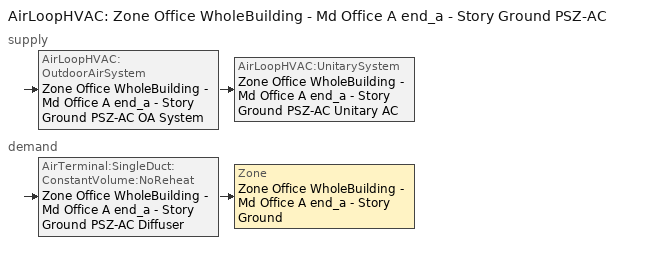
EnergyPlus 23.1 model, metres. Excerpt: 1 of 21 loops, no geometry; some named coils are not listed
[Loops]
AirLoopHVAC 'Zone Office WholeBuilding - Md Office A end_a - Story Ground PSZ-AC'
 supply: AirLoopHVAC:OutdoorAirSystem 'Zone Office WholeBuilding - Md Office A end_a - Story Ground PSZ-AC OA System' > AirLoopHVAC:UnitarySystem 'Zone Office WholeBuilding - Md Office A end_a - Story Ground PSZ-AC Unitary AC'
 demand: AirTerminal:SingleDuct:ConstantVolume:NoReheat 'Zone Office WholeBuilding - Md Office A end_a - Story Ground PSZ-AC Diffuser' > Zone 'Zone Office WholeBuilding - Md Office A end_a - Story Ground'
[ZoneControl:Thermostat]
Zone Office WholeBuilding - Md Office A end_a - Story Ground Thermostat: Zone or ZoneList=Zone Office WholeBuilding - Md Office A end_a - Story Ground; Control Type Schedule=Zone Office WholeBuilding - Md Office A end_a - Story Ground Thermostat Schedule; Control 1=Office WholeBuilding - Md Office - 90.1-2016 Thermostat 2; Temperature Difference Between Cutout And Setpoint {deltaC}=0
[ThermostatSetpoint:DualSetpoint]
Office WholeBuilding - Md Office - 90.1-2016 Thermostat 2: Heating Setpoint Temperature Schedule=OfficeMedium HTGSETP_SCH_YES_OPTIMUM; Cooling Setpoint Temperature Schedule=OfficeMedium CLGSETP_SCH_YES_OPTIMUM
[AirTerminal:SingleDuct:ConstantVolume:NoReheat]
Zone Office WholeBuilding - Md Office A end_a - Story Ground PSZ-AC Diffuser: Availability Schedule=Always On Discrete; Maximum Air Flow Rate {m3/s}=AutoSize
[Zone equipment]
Zone Office WholeBuilding - Md Office A end_a - Story Ground: Zone Office WholeBuilding - Md Office A end_a - Story Ground PSZ-AC Diffuser
[Sizing:Zone]
Zone Office WholeBuilding - Md Office A end_a - Story Ground: Zone Cooling Design Supply Air Temperature Input Method=SupplyAirTemperature; Zone Cooling Design Supply Air Temperature {C}=12.7778; Zone Cooling Design Supply Air Temperature Difference {deltaC}=11.11; Zone Heating Design Supply Air Temperature Input Method=SupplyAirTemperature; Zone Heating Design Supply Air Temperature {C}=50; Zone Heating Design Supply Air Temperature Difference {deltaC}=11.11; Zone Cooling Design Supply Air Humidity Ratio {kgWater/kgDryAir}=0.0085; Zone Heating Design Supply Air Humidity Ratio {kgWater/kgDryAir}=0.008; Design Specification Outdoor Air Object=Zone Office WholeBuilding - Md Office A end_a - Story Ground DSOA Space List; Cooling Design Air Flow Method=DesignDay; Cooling Design Air Flow Rate {m3/s}=0; Cooling Minimum Air Flow per Zone Floor Area {m3/s-m2}=0.000762; Cooling Minimum Air Flow {m3/s}=0; Cooling Minimum Air Flow Fraction=0; Heating Design Air Flow Method=DesignDay; Heating Design Air Flow Rate {m3/s}=0; Heating Maximum Air Flow per Zone Floor Area {m3/s-m2}=0.002032; Heating Maximum Air Flow {m3/s}=0.141576; Heating Maximum Air Flow Fraction=0.3; Account for Dedicated Outdoor Air System=No; Zone Load Sizing Method=Sensible Load Only No Latent Load; Zone Latent Cooling Design Supply Air Humidity Ratio Input Method=HumidityRatioDifference; Zone Cooling Design Supply Air Humidity Ratio Difference {kgWater/kgDryAir}=0.005; Zone Latent Heating Design Supply Air Humidity Ratio Input Method=HumidityRatioDifference; Zone Humidification Design Supply Air Humidity Ratio Difference {kgWater/kgDryAir}=0.005
[Controller:MechanicalVentilation]
Controller Mechanical Ventilation 2: Availability Schedule=Zone Office WholeBuilding - Md Office A end_a - Story Ground PSZ-AC Occ Sch; Demand Controlled Ventilation=No; System Outdoor Air Method=ZoneSum; Zone or ZoneList Name 1=Zone Office WholeBuilding - Md Office A end_a - Story Ground; Design Specification Outdoor Air Object Name 1=Office WholeBuilding - Md Office Ventilation
[DesignSpecification:OutdoorAir]
Office WholeBuilding - Md Office Ventilation: Outdoor Air Method=Sum; Outdoor Air Flow per Person {m3/s-person}=0; Outdoor Air Flow per Zone Floor Area {m3/s-m2}=0.0004318; Outdoor Air Flow per Zone {m3/s}=0; Outdoor Air Flow Air Changes per Hour {1/hr}=0
[DesignSpecification:OutdoorAir:SpaceList]
Zone Office WholeBuilding - Md Office A end_a - Story Ground DSOA Space List: Space Name 1=Office WholeBuilding - Md Office A end_a - Story Ground; Space Design Specification Outdoor Air Object Name 1=Office WholeBuilding - Md Office Ventilation
[AirLoopHVAC]
Zone Office WholeBuilding - Md Office A end_a - Story Ground PSZ-AC: Design Supply Air Flow Rate {m3/s}=AutoSize; Design Return Air Flow Fraction of Supply Air Flow=1
[Sizing:System]
Zone Office WholeBuilding - Md Office A end_a - Story Ground PSZ-AC: Type of Load to Size On=Sensible; Design Outdoor Air Flow Rate {m3/s}=Autosize; Central Heating Maximum System Air Flow Ratio=1; Preheat Design Temperature {C}=7.22222; Preheat Design Humidity Ratio {kgWater/kgDryAir}=0.008; Precool Design Temperature {C}=12.7778; Precool Design Humidity Ratio {kgWater/kgDryAir}=0.008; Central Cooling Design Supply Air Temperature {C}=12.7778; Central Heating Design Supply Air Temperature {C}=50; Type of Zone Sum to Use=Coincident; 100% Outdoor Air in Cooling=No; 100% Outdoor Air in Heating=No; Central Cooling Design Supply Air Humidity Ratio {kgWater/kgDryAir}=0.0085; Central Heating Design Supply Air Humidity Ratio {kgWater/kgDryAir}=0.008; Cooling Supply Air Flow Rate Method=DesignDay; Cooling Supply Air Flow Rate {m3/s}=0; Cooling Supply Air Flow Rate Per Floor Area {m3/s-m2}=0.00996765; Cooling Fraction of Autosized Cooling Supply Air Flow Rate=1; Cooling Supply Air Flow Rate Per Unit Cooling Capacity {m3/s-W}=3.94755e-05; Heating Supply Air Flow Rate Method=DesignDay; Heating Supply Air Flow Rate {m3/s}=0; Heating Supply Air Flow Rate Per Floor Area {m3/s-m2}=0.00996765; Heating Fraction of Autosized Heating Supply Air Flow Rate=1; Heating Fraction of Autosized Cooling Supply Air Flow Rate=1; Heating Supply Air Flow Rate Per Unit Heating Capacity {m3/s-W}=3.15882e-05; System Outdoor Air Method=ZoneSum; Zone Maximum Outdoor Air Fraction=1; Cooling Design Capacity Method=CoolingDesignCapacity; Cooling Design Capacity {W}=Autosize; Cooling Design Capacity Per Floor Area {W/m2}=234.7; Fraction of Autosized Cooling Design Capacity=1; Heating Design Capacity Method=HeatingDesignCapacity; Heating Design Capacity {W}=Autosize; Heating Design Capacity Per Floor Area {W/m2}=157; Fraction of Autosized Heating Design Capacity=1; Central Cooling Capacity Control Method=OnOff; Occupant Diversity=Autosize
[Controller:OutdoorAir]
Zone Office WholeBuilding - Md Office A end_a - Story Ground PSZ-AC OA System Controller: Minimum Outdoor Air Flow Rate {m3/s}=Autosize; Maximum Outdoor Air Flow Rate {m3/s}=Autosize; Economizer Control Type=NoEconomizer; Economizer Control Action Type=ModulateFlow; Economizer Maximum Limit Dry-Bulb Temperature {C}=28; Economizer Maximum Limit Enthalpy {J/kg}=64000; Lockout Type=LockoutWithHeating; Minimum Limit Type=FixedMinimum; Minimum Outdoor Air Schedule=Zone Office WholeBuilding - Md Office A end_a - Story Ground PSZ-AC Occ Sch; Maximum Fraction of Outdoor Air Schedule=ZoneOfficeWholeBuildingMdOfficeAendaStoryGroundPSZACmaxOASch; Mechanical Ventilation Controller=Controller Mechanical Ventilation 2; High Humidity Control=No; Control High Indoor Humidity Based on Outdoor Humidity Ratio=Yes; Heat Recovery Bypass Control Type=BypassWhenWithinEconomizerLimits
[SetpointManager:MixedAir]
Zone Office WholeBuilding - Md Office A end_a - Story Ground PSZ-AC Mixed Air Node OS Default SPM: Control Variable=Temperature; Setpoint Node or NodeList=Zone Office WholeBuilding - Md Office A end_a - Story Ground PSZ-AC Mixed Air Node
[AirLoopHVAC:UnitarySystem]
Zone Office WholeBuilding - Md Office A end_a - Story Ground PSZ-AC Unitary AC: Control Type=Load; Controlling Zone or Thermostat Location=Zone Office WholeBuilding - Md Office A end_a - Story Ground; Dehumidification Control Type=None; Availability Schedule=Outage Availability Schedule; Supply Fan=Zone Office WholeBuilding - Md Office A end_a - Story Ground PSZ-AC Fan; Fan Placement=DrawThrough; Supply Air Fan Operating Mode Schedule=Zone Office WholeBuilding - Md Office A end_a - Story Ground PSZ-AC Occ Sch; Heating Coil=Zone Office WholeBuilding - Md Office A end_a - Story Ground PSZ-AC Water Htg Coil; DX Heating Coil Sizing Ratio=1; Cooling Coil=Zone Office WholeBuilding - Md Office A end_a - Story Ground PSZ-AC 1spd DX AC Clg Coil 10kBtu/hr 14.0SEER; Use DOAS DX Cooling Coil=No; Minimum Supply Air Temperature {C}=2; Latent Load Control=SensibleOnlyLoadControl; Supplemental Heating Coil=Zone Office WholeBuilding - Md Office A end_a - Story Ground PSZ-AC Electric Backup Htg Coil; Cooling Supply Air Flow Rate {m3/s}=Autosize; Heating Supply Air Flow Rate {m3/s}=Autosize; No Load Supply Air Flow Rate {m3/s}=Autosize; Maximum Supply Air Temperature {C}=80; Maximum Outdoor Dry-Bulb Temperature for Supplemental Heater Operation {C}=21; Maximum Cycling Rate {cycles/hr}=2.5; Heat Pump Time Constant {s}=60; Fraction of On-Cycle Power Use=0.01; Heat Pump Fan Delay Time {s}=60; Ancillary On-Cycle Electric Power {W}=0; Ancillary Off-Cycle Electric Power {W}=0
[Fan:OnOff]
Zone Office WholeBuilding - Md Office A end_a - Story Ground PSZ-AC Fan: Availability Schedule=Always On Discrete; Fan Total Efficiency=0.55575; Pressure Rise {Pa}=622.722; Maximum Flow Rate {m3/s}=Autosize; Motor Efficiency=0.855; Motor In Airstream Fraction=1; Fan Power Ratio Function of Speed Ratio Curve=Fan On Off Power Curve 1; Fan Efficiency Ratio Function of Speed Ratio Curve=Fan On Off Efficiency Curve 1
[Coil:Cooling:DX:SingleSpeed]
Zone Office WholeBuilding - Md Office A end_a - Story Ground PSZ-AC 1spd DX AC Clg Coil 10kBtu/hr 14.0SEER: Availability Schedule=Always On Discrete; Gross Rated Total Cooling Capacity {W}=Autosize; Gross Rated Sensible Heat Ratio=Autosize; Gross Rated Cooling COP {W/W}=4.11713; Rated Air Flow Rate {m3/s}=Autosize; Rated Evaporator Fan Power Per Volume Flow Rate 2017 {W/(m3/s)}=773.3; Rated Evaporator Fan Power Per Volume Flow Rate 2023 {W/(m3/s)}=934.4; Total Cooling Capacity Function of Temperature Curve=PSZ-AC_Unitary_PackagecoolCapFT; Total Cooling Capacity Function of Flow Fraction Curve=PSZ-AC_Unitary_PackagecoolFFF; Energy Input Ratio Function of Temperature Curve=PSZ-AC DX Unitary Package EIRFT; Energy Input Ratio Function of Flow Fraction Curve=PSZ-AC_Unitary_PackagecoolEIRFFF; Part Load Fraction Correlation Curve=PSZ-AC_Unitary_PackagecoolPLR; Minimum Outdoor Dry-Bulb Temperature for Compressor Operation {C}=-25; Nominal Time for Condensate Removal to Begin {s}=0; Ratio of Initial Moisture Evaporation Rate and Steady State Latent Capacity=0; Maximum Cycling Rate {cycles/hr}=0; Latent Capacity Time Constant {s}=0; Condenser Type=AirCooled; Evaporative Condenser Effectiveness=0.9; Evaporative Condenser Air Flow Rate {m3/s}=Autosize; Evaporative Condenser Pump Rated Power Consumption {W}=Autosize; Crankcase Heater Capacity {W}=0; Maximum Outdoor Dry-Bulb Temperature for Crankcase Heater Operation {C}=10; Basin Heater Capacity {W/K}=0; Basin Heater Setpoint Temperature {C}=2
[Coil:Heating:Electric]
Zone Office WholeBuilding - Md Office A end_a - Story Ground PSZ-AC Electric Backup Htg Coil: Availability Schedule=Always On Discrete; Efficiency=1; Nominal Capacity {W}=Autosize
[SetpointManager:SingleZone:Reheat]
Zone Office WholeBuilding - Md Office A end_a - Story Ground Setpoint Manager SZ Reheat: Control Variable=Temperature; Minimum Supply Air Temperature {C}=12.7778; Maximum Supply Air Temperature {C}=50; Control Zone=Zone Office WholeBuilding - Md Office A end_a - Story Ground; Setpoint Node or NodeList=Zone Office WholeBuilding - Md Office A end_a - Story Ground PSZ-AC Supply Outlet Node
[Schedule:Day:Interval]
OfficeMedium HTGSETP_SCH_YES_OPTIMUM Default: Average, 24:00, 18.7783
Schedule Day 44: No, 01:00, 0.782448, 02:00, 1.56488, 03:00, 0, 04:00, 0, 05:00, 0, 06:00, 0, 07:00, 0, 08:00, 0, 09:00, 0, 10:00, 0, 11:00, 0, 12:00, 0, 13:00, 0, 14:00, 0, 15:00, 0, 16:00, 0, 17:00, 0, 18:00, 0, 19:00, 0, 20:00, 0, 21:00, 0, 22:00, 0, 23:00, 0, 24:00, 0
Schedule Day 45: No, 01:00, 0, 02:00, 0, 03:00, 2.34731, 04:00, 3.12973, 05:00, 3.91216, 06:00, 4.69459, 07:00, 5.47702, 08:00, 6.25945, 09:00, 7.04188, 10:00, 7.82431, 11:00, 8.60674, 12:00, 9.38916, 13:00, 10.1716, 14:00, 10.954, 15:00, 11.7365, 16:00, 12.5189, 17:00, 13.3013, 18:00, 14.0837, 19:00, 14.8662, 20:00, 15.6486, 21:00, 16.431, 22:00, 17.2135, 23:00, 17.9959, 24:00, 18.7783
OfficeMedium HTGSETP_SCH_YES_OPTIMUM Summer Design Day: No, 24:00, 15.6
OfficeMedium HTGSETP_SCH_YES_OPTIMUM Winter Design Day: No, 05:00, 15.6, 06:00, 17.6, 07:00, 19.6, 22:00, 21, 24:00, 15.6
OfficeMedium CLGSETP_SCH_YES_OPTIMUM Default: Average, 24:00, 88.9143
Schedule Day 30: No, 01:00, 3.70485, 02:00, 7.40961, 03:00, 0, 04:00, 0, 05:00, 0, 06:00, 0, 07:00, 0, 08:00, 0, 09:00, 0, 10:00, 0, 11:00, 0, 12:00, 0, 13:00, 0, 14:00, 0, 15:00, 0, 16:00, 0, 17:00, 0, 18:00, 0, 19:00, 0, 20:00, 0, 21:00, 0, 22:00, 0, 23:00, 0, 24:00, 0
Schedule Day 31: No, 01:00, 0, 02:00, 0, 03:00, 11.1144, 04:00, 14.8191, 05:00, 18.5239, 06:00, 22.2286, 07:00, 25.9334, 08:00, 29.6382, 09:00, 33.3429, 10:00, 37.0477, 11:00, 40.7524, 12:00, 44.4572, 13:00, 48.1619, 14:00, 51.8667, 15:00, 55.5715, 16:00, 59.2762, 17:00, 62.981, 18:00, 66.6857, 19:00, 70.3905, 20:00, 74.0953, 21:00, 77.8, 22:00, 81.5048, 23:00, 85.2095, 24:00, 88.9143
OfficeMedium CLGSETP_SCH_YES_OPTIMUM Summer Design Day: No, 05:00, 26.7, 06:00, 25.7, 07:00, 25, 22:00, 24, 24:00, 26.7
OfficeMedium CLGSETP_SCH_YES_OPTIMUM Winter Design Day: No, 24:00, 26.7
Zone Office WholeBuilding - Md Office A end_a - Story Ground PSZ-AC Occ Sch Sunday: No, 24:00, 0
Zone Office WholeBuilding - Md Office A end_a - Story Ground PSZ-AC Occ Sch Default: No, 00:10, 1, 21:30, 0, 24:00, 1
Zone Office WholeBuilding - Md Office A end_a - Story Ground PSZ-AC Occ Sch Saturday: No, 07:20, 0, 12:59, 1, 24:00, 0
Schedule Day 102: No, 01:00, 0, 02:00, 0, 03:00, 0, 04:00, 0, 05:00, 0, 06:00, 0, 07:00, 0, 08:00, 0, 09:00, 0, 10:00, 0, 11:00, 0, 12:00, 0, 13:00, 0, 14:00, 0, 15:00, 0, 16:00, 0, 17:00, 0, 18:00, 0, 19:00, 0, 20:00, 0, 21:00, 0, 22:00, 0, 23:00, 0, 24:00, 0
Schedule Day 103: No, 01:00, 0, 02:00, 0, 03:00, 0, 04:00, 0, 05:00, 0, 06:00, 0, 07:00, 0, 08:00, 0, 09:00, 0, 10:00, 0, 11:00, 0, 12:00, 0, 13:00, 0, 14:00, 0, 15:00, 0, 16:00, 0, 17:00, 0, 18:00, 0, 19:00, 0, 20:00, 0, 21:00, 0, 22:00, 1, 23:00, 1, 24:00, 1
Zone Office WholeBuilding - Md Office A end_a - Story Ground PSZ-AC Occ Sch Summer Design Day; Zone Office WholeBuilding - Md Office A end_a - Story Ground PSZ-AC Occ Sch Winter Design Day: No, 24:00, 1
Schedule Day 60: No, 01:00, 0.7, 02:00, 0.7, 03:00, 0, 04:00, 0, 05:00, 0, 06:00, 0, 07:00, 0, 08:00, 0, 09:00, 0, 10:00, 0, 11:00, 0, 12:00, 0, 13:00, 0, 14:00, 0, 15:00, 0, 16:00, 0, 17:00, 0, 18:00, 0, 19:00, 0, 20:00, 0, 21:00, 0, 22:00, 0, 23:00, 0, 24:00, 0
Schedule Day 61: No, 01:00, 0, 02:00, 0, 03:00, 0.7, 04:00, 0.7, 05:00, 0.7, 06:00, 0.7, 07:00, 0.7, 08:00, 0.7, 09:00, 0.7, 10:00, 0.7, 11:00, 0.7, 12:00, 0.7, 13:00, 0.7, 14:00, 0.7, 15:00, 0.7, 16:00, 0.7, 17:00, 0.7, 18:00, 0.7, 19:00, 0.7, 20:00, 0.7, 21:00, 0.7, 22:00, 0.7, 23:00, 0.7, 24:00, 0.7
ZoneOfficeWholeBuildingMdOfficeAendaStoryGroundPSZACmaxOASchDefault: No, 24:00, 0.7
[Schedule:Week:Daily]
OfficeMedium HTGSETP_SCH_YES_OPTIMUM Week Rule - Jan1-May27; OfficeMedium HTGSETP_SCH_YES_OPTIMUM Week Rule - Jun4-Dec31: OfficeMedium HTGSETP_SCH_YES_OPTIMUM Default, OfficeMedium HTGSETP_SCH_YES_OPTIMUM Default, OfficeMedium HTGSETP_SCH_YES_OPTIMUM Default, OfficeMedium HTGSETP_SCH_YES_OPTIMUM Default, OfficeMedium HTGSETP_SCH_YES_OPTIMUM Default, OfficeMedium HTGSETP_SCH_YES_OPTIMUM Default, OfficeMedium HTGSETP_SCH_YES_OPTIMUM Default, OfficeMedium HTGSETP_SCH_YES_OPTIMUM Default, OfficeMedium HTGSETP_SCH_YES_OPTIMUM Summer Design Day, OfficeMedium HTGSETP_SCH_YES_OPTIMUM Winter Design Day, OfficeMedium HTGSETP_SCH_YES_OPTIMUM Default, OfficeMedium HTGSETP_SCH_YES_OPTIMUM Default
OfficeMedium HTGSETP_SCH_YES_OPTIMUM Week Rule - May28-Jun3: OfficeMedium HTGSETP_SCH_YES_OPTIMUM Default, OfficeMedium HTGSETP_SCH_YES_OPTIMUM Default, OfficeMedium HTGSETP_SCH_YES_OPTIMUM Default, OfficeMedium HTGSETP_SCH_YES_OPTIMUM Default, Schedule Day 44, Schedule Day 45, OfficeMedium HTGSETP_SCH_YES_OPTIMUM Default, OfficeMedium HTGSETP_SCH_YES_OPTIMUM Default, OfficeMedium HTGSETP_SCH_YES_OPTIMUM Summer Design Day, OfficeMedium HTGSETP_SCH_YES_OPTIMUM Winter Design Day, OfficeMedium HTGSETP_SCH_YES_OPTIMUM Default, OfficeMedium HTGSETP_SCH_YES_OPTIMUM Default
OfficeMedium CLGSETP_SCH_YES_OPTIMUM Week Rule - Jan1-May27; OfficeMedium CLGSETP_SCH_YES_OPTIMUM Week Rule - Jun4-Dec31: OfficeMedium CLGSETP_SCH_YES_OPTIMUM Default, OfficeMedium CLGSETP_SCH_YES_OPTIMUM Default, OfficeMedium CLGSETP_SCH_YES_OPTIMUM Default, OfficeMedium CLGSETP_SCH_YES_OPTIMUM Default, OfficeMedium CLGSETP_SCH_YES_OPTIMUM Default, OfficeMedium CLGSETP_SCH_YES_OPTIMUM Default, OfficeMedium CLGSETP_SCH_YES_OPTIMUM Default, OfficeMedium CLGSETP_SCH_YES_OPTIMUM Default, OfficeMedium CLGSETP_SCH_YES_OPTIMUM Summer Design Day, OfficeMedium CLGSETP_SCH_YES_OPTIMUM Winter Design Day, OfficeMedium CLGSETP_SCH_YES_OPTIMUM Default, OfficeMedium CLGSETP_SCH_YES_OPTIMUM Default
OfficeMedium CLGSETP_SCH_YES_OPTIMUM Week Rule - May28-Jun3: OfficeMedium CLGSETP_SCH_YES_OPTIMUM Default, OfficeMedium CLGSETP_SCH_YES_OPTIMUM Default, OfficeMedium CLGSETP_SCH_YES_OPTIMUM Default, OfficeMedium CLGSETP_SCH_YES_OPTIMUM Default, Schedule Day 30, Schedule Day 31, OfficeMedium CLGSETP_SCH_YES_OPTIMUM Default, OfficeMedium CLGSETP_SCH_YES_OPTIMUM Default, OfficeMedium CLGSETP_SCH_YES_OPTIMUM Summer Design Day, OfficeMedium CLGSETP_SCH_YES_OPTIMUM Winter Design Day, OfficeMedium CLGSETP_SCH_YES_OPTIMUM Default, OfficeMedium CLGSETP_SCH_YES_OPTIMUM Default
Zone Office WholeBuilding - Md Office A end_a - Story Ground PSZ-AC Occ Sch Week Rule - Jan1-May27; Zone Office WholeBuilding - Md Office A end_a - Story Ground PSZ-AC Occ Sch Week Rule - Jun4-Dec31: Zone Office WholeBuilding - Md Office A end_a - Story Ground PSZ-AC Occ Sch Sunday, Zone Office WholeBuilding - Md Office A end_a - Story Ground PSZ-AC Occ Sch Default, Zone Office WholeBuilding - Md Office A end_a - Story Ground PSZ-AC Occ Sch Default, Zone Office WholeBuilding - Md Office A end_a - Story Ground PSZ-AC Occ Sch Default, Zone Office WholeBuilding - Md Office A end_a - Story Ground PSZ-AC Occ Sch Default, Zone Office WholeBuilding - Md Office A end_a - Story Ground PSZ-AC Occ Sch Default, Zone Office WholeBuilding - Md Office A end_a - Story Ground PSZ-AC Occ Sch Saturday, Zone Office WholeBuilding - Md Office A end_a - Story Ground PSZ-AC Occ Sch Default, Zone Office WholeBuilding - Md Office A end_a - Story Ground PSZ-AC Occ Sch Summer Design Day, Zone Office WholeBuilding - Md Office A end_a - Story Ground PSZ-AC Occ Sch Winter Design Day, Zone Office WholeBuilding - Md Office A end_a - Story Ground PSZ-AC Occ Sch Default, Zone Office WholeBuilding - Md Office A end_a - Story Ground PSZ-AC Occ Sch Default
Zone Office WholeBuilding - Md Office A end_a - Story Ground PSZ-AC Occ Sch Week Rule - May28-Jun3: Zone Office WholeBuilding - Md Office A end_a - Story Ground PSZ-AC Occ Sch Sunday, Zone Office WholeBuilding - Md Office A end_a - Story Ground PSZ-AC Occ Sch Default, Zone Office WholeBuilding - Md Office A end_a - Story Ground PSZ-AC Occ Sch Default, Zone Office WholeBuilding - Md Office A end_a - Story Ground PSZ-AC Occ Sch Default, Schedule Day 102, Schedule Day 103, Zone Office WholeBuilding - Md Office A end_a - Story Ground PSZ-AC Occ Sch Saturday, Zone Office WholeBuilding - Md Office A end_a - Story Ground PSZ-AC Occ Sch Default, Zone Office WholeBuilding - Md Office A end_a - Story Ground PSZ-AC Occ Sch Summer Design Day, Zone Office WholeBuilding - Md Office A end_a - Story Ground PSZ-AC Occ Sch Winter Design Day, Zone Office WholeBuilding - Md Office A end_a - Story Ground PSZ-AC Occ Sch Default, Zone Office WholeBuilding - Md Office A end_a - Story Ground PSZ-AC Occ Sch Default
ZoneOfficeWholeBuildingMdOfficeAendaStoryGroundPSZACmaxOASch Week Rule - Jan1-May27; ZoneOfficeWholeBuildingMdOfficeAendaStoryGroundPSZACmaxOASch Week Rule - Jun4-Dec31: ZoneOfficeWholeBuildingMdOfficeAendaStoryGroundPSZACmaxOASchDefault, ZoneOfficeWholeBuildingMdOfficeAendaStoryGroundPSZACmaxOASchDefault, ZoneOfficeWholeBuildingMdOfficeAendaStoryGroundPSZACmaxOASchDefault, ZoneOfficeWholeBuildingMdOfficeAendaStoryGroundPSZACmaxOASchDefault, ZoneOfficeWholeBuildingMdOfficeAendaStoryGroundPSZACmaxOASchDefault, ZoneOfficeWholeBuildingMdOfficeAendaStoryGroundPSZACmaxOASchDefault, ZoneOfficeWholeBuildingMdOfficeAendaStoryGroundPSZACmaxOASchDefault, ZoneOfficeWholeBuildingMdOfficeAendaStoryGroundPSZACmaxOASchDefault, ZoneOfficeWholeBuildingMdOfficeAendaStoryGroundPSZACmaxOASchDefault, ZoneOfficeWholeBuildingMdOfficeAendaStoryGroundPSZACmaxOASchDefault, ZoneOfficeWholeBuildingMdOfficeAendaStoryGroundPSZACmaxOASchDefault, ZoneOfficeWholeBuildingMdOfficeAendaStoryGroundPSZACmaxOASchDefault
ZoneOfficeWholeBuildingMdOfficeAendaStoryGroundPSZACmaxOASch Week Rule - May28-Jun3: ZoneOfficeWholeBuildingMdOfficeAendaStoryGroundPSZACmaxOASchDefault, ZoneOfficeWholeBuildingMdOfficeAendaStoryGroundPSZACmaxOASchDefault, ZoneOfficeWholeBuildingMdOfficeAendaStoryGroundPSZACmaxOASchDefault, ZoneOfficeWholeBuildingMdOfficeAendaStoryGroundPSZACmaxOASchDefault, Schedule Day 60, Schedule Day 61, ZoneOfficeWholeBuildingMdOfficeAendaStoryGroundPSZACmaxOASchDefault, ZoneOfficeWholeBuildingMdOfficeAendaStoryGroundPSZACmaxOASchDefault, ZoneOfficeWholeBuildingMdOfficeAendaStoryGroundPSZACmaxOASchDefault, ZoneOfficeWholeBuildingMdOfficeAendaStoryGroundPSZACmaxOASchDefault, ZoneOfficeWholeBuildingMdOfficeAendaStoryGroundPSZACmaxOASchDefault, ZoneOfficeWholeBuildingMdOfficeAendaStoryGroundPSZACmaxOASchDefault
[Schedule:Year]
OfficeMedium HTGSETP_SCH_YES_OPTIMUM: OfficeMedium HTGSETP_SCH_YES_OPTIMUM Week Rule - Jan1-May27, 1, 1, 5, 27, OfficeMedium HTGSETP_SCH_YES_OPTIMUM Week Rule - May28-Jun3, 5, 28, 6, 3, OfficeMedium HTGSETP_SCH_YES_OPTIMUM Week Rule - Jun4-Dec31, 6, 4, 12, 31
OfficeMedium CLGSETP_SCH_YES_OPTIMUM: OfficeMedium CLGSETP_SCH_YES_OPTIMUM Week Rule - Jan1-May27, 1, 1, 5, 27, OfficeMedium CLGSETP_SCH_YES_OPTIMUM Week Rule - May28-Jun3, 5, 28, 6, 3, OfficeMedium CLGSETP_SCH_YES_OPTIMUM Week Rule - Jun4-Dec31, 6, 4, 12, 31
Zone Office WholeBuilding - Md Office A end_a - Story Ground PSZ-AC Occ Sch: Zone Office WholeBuilding - Md Office A end_a - Story Ground PSZ-AC Occ Sch Week Rule - Jan1-May27, 1, 1, 5, 27, Zone Office WholeBuilding - Md Office A end_a - Story Ground PSZ-AC Occ Sch Week Rule - May28-Jun3, 5, 28, 6, 3, Zone Office WholeBuilding - Md Office A end_a - Story Ground PSZ-AC Occ Sch Week Rule - Jun4-Dec31, 6, 4, 12, 31
ZoneOfficeWholeBuildingMdOfficeAendaStoryGroundPSZACmaxOASch: ZoneOfficeWholeBuildingMdOfficeAendaStoryGroundPSZACmaxOASch Week Rule - Jan1-May27, 1, 1, 5, 27, ZoneOfficeWholeBuildingMdOfficeAendaStoryGroundPSZACmaxOASch Week Rule - May28-Jun3, 5, 28, 6, 3, ZoneOfficeWholeBuildingMdOfficeAendaStoryGroundPSZACmaxOASch Week Rule - Jun4-Dec31, 6, 4, 12, 31
[Schedule:Compact]
Outage Availability Schedule: Through: 01/01, For: AllDays, Until: 24:00, 1, Through: 01/02, For: AllDays, Until: 24:00, 1, Through: 01/03, For: AllDays, Until: 24:00, 1, Through: 01/04, For: AllDays, Until: 24:00, 1, Through: 01/05, For: AllDays, Until: 24:00, 1, Through: 01/06, For: AllDays, Until: 24:00, 1, Through: 01/07, For: AllDays, Until: 24:00, 1, Through: 01/08, For: AllDays, Until: 24:00, 1, Through: 01/09, For: AllDays, Until: 24:00, 1, Through: 01/10, For: AllDays, Until: 24:00, 1, Through: 01/11, For: AllDays, Until: 24:00, 1, Through: 01/12, For: AllDays, Until: 24:00, 1, Through: 01/13, For: AllDays, Until: 24:00, 1, Through: 01/14, For: AllDays, Until: 24:00, 1, Through: 01/15, For: AllDays, Until: 24:00, 1, Through: 01/16, For: AllDays, Until: 24:00, 1, Through: 01/17, For: AllDays, Until: 24:00, 1, Through: 01/18, For: AllDays, Until: 24:00, 1, Through: 01/19, For: AllDays, Until: 24:00, 1, Through: 01/20, For: AllDays, Until: 24:00, 1, Through: 01/21, For: AllDays, Until: 24:00, 1, Through: 01/22, For: AllDays, Until: 24:00, 1, Through: 01/23, For: AllDays, Until: 24:00, 1, Through: 01/24, For: AllDays, Until: 24:00, 1, Through: 01/25, For: AllDays, Until: 24:00, 1, Through: 01/26, For: AllDays, Until: 24:00, 1, Through: 01/27, For: AllDays, Until: 24:00, 1, Through: 01/28, For: AllDays, Until: 24:00, 1, Through: 01/29, For: AllDays, Until: 24:00, 1, Through: 01/30, For: AllDays, Until: 24:00, 1, Through: 01/31, For: AllDays, Until: 24:00, 1, Through: 02/01, For: AllDays, Until: 24:00, 1, Through: 02/02, For: AllDays, Until: 24:00, 1, Through: 02/03, For: AllDays, Until: 24:00, 1, Through: 02/04, For: AllDays, Until: 24:00, 1, Through: 02/05, For: AllDays, Until: 24:00, 1, Through: 02/06, For: AllDays, Until: 24:00, 1, Through: 02/07, For: AllDays, Until: 24:00, 1, Through: 02/08, For: AllDays, Until: 24:00, 1, Through: 02/09, For: AllDays, Until: 24:00, 1, Through: 02/10, For: AllDays, Until: 24:00, 1, Through: 02/11, For: AllDays, Until: 24:00, 1, Through: 02/12, For: AllDays, Until: 24:00, 1, Through: 02/13, For: AllDays, Until: 24:00, 1, Through: 02/14, For: AllDays, Until: 24:00, 1, Through: 02/15, For: AllDays, Until: 24:00, 1, Through: 02/16, For: AllDays, Until: 24:00, 1, Through: 02/17, For: AllDays, Until: 24:00, 1, Through: 02/18, For: AllDays, Until: 24:00, 1, Through: 02/19, For: AllDays, Until: 24:00, 1, Through: 02/20, For: AllDays, Until: 24:00, 1, Through: 02/21, For: AllDays, Until: 24:00, 1, Through: 02/22, For: AllDays, Until: 24:00, 1, Through: 02/23, For: AllDays, Until: 24:00, 1, Through: 02/24, For: AllDays, Until: 24:00, 1, Through: 02/25, For: AllDays, Until: 24:00, 1, Through: 02/26, For: AllDays, Until: 24:00, 1, Through: 02/27, For: AllDays, Until: 24:00, 1, Through: 02/28, For: AllDays, Until: 24:00, 1, Through: 03/01, For: AllDays, Until: 24:00, 1, Through: 03/02, For: AllDays, Until: 24:00, 1, Through: 03/03, For: AllDays, Until: 24:00, 1, Through: 03/04, For: AllDays, Until: 24:00, 1, Through: 03/05, For: AllDays, Until: 24:00, 1, Through: 03/06, For: AllDays, Until: 24:00, 1, Through: 03/07, For: AllDays, Until: 24:00, 1, Through: 03/08, For: AllDays, Until: 24:00, 1, Through: 03/09, For: AllDays, Until: 24:00, 1, Through: 03/10, For: AllDays, Until: 24:00, 1, Through: 03/11, For: AllDays, Until: 24:00, 1, Through: 03/12, For: AllDays, Until: 24:00, 1, Through: 03/13, For: AllDays, Until: 24:00, 1, Through: 03/14, For: AllDays, Until: 24:00, 1, Through: 03/15, For: AllDays, Until: 24:00, 1, Through: 03/16, For: AllDays, Until: 24:00, 1, Through: 03/17, For: AllDays, Until: 24:00, 1, Through: 03/18, For: AllDays, Until: 24:00, 1, Through: 03/19, For: AllDays, Until: 24:00, 1, Through: 03/20, For: AllDays, Until: 24:00, 1, Through: 03/21, For: AllDays, Until: 24:00, 1, Through: 03/22, For: AllDays, Until: 24:00, 1, Through: 03/23, For: AllDays, Until: 24:00, 1, Through: 03/24, For: AllDays, Until: 24:00, 1, Through: 03/25, For: AllDays, Until: 24:00, 1, Through: 03/26, For: AllDays, Until: 24:00, 1, Through: 03/27, For: AllDays, Until: 24:00, 1, Through: 03/28, For: AllDays, Until: 24:00, 1, Through: 03/29, For: AllDays, Until: 24:00, 1, Through: 03/30, For: AllDays, Until: 24:00, 1, Through: 03/31, For: AllDays, Until: 24:00, 1, Through: 04/01, For: AllDays, Until: 24:00, 1, Through: 04/02, For: AllDays, Until: 24:00, 1, Through: 04/03, For: AllDays, Until: 24:00, 1, Through: 04/04, For: AllDays, Until: 24:00, 1, Through: 04/05, For: AllDays, Until: 24:00, 1, Through: 04/06, For: AllDays, Until: 24:00, 1, Through: 04/07, For: AllDays, Until: 24:00, 1, Through: 04/08, For: AllDays, Until: 24:00, 1, Through: 04/09, For: AllDays, Until: 24:00, 1, Through: 04/10, For: AllDays, Until: 24:00, 1, Through: 04/11, For: AllDays, Until: 24:00, 1, Through: 04/12, For: AllDays, Until: 24:00, 1, Through: 04/13, For: AllDays, Until: 24:00, 1, Through: 04/14, For: AllDays, Until: 24:00, 1, Through: 04/15, For: AllDays, Until: 24:00, 1, Through: 04/16, For: AllDays, Until: 24:00, 1, Through: 04/17, For: AllDays, Until: 24:00, 1, Through: 04/18, For: AllDays, Until: 24:00, 1, Through: 04/19, For: AllDays, Until: 24:00, 1, Through: 04/20, For: AllDays, Until: 24:00, 1, Through: 04/21, For: AllDays, Until: 24:00, 1, Through: 04/22, For: AllDays, Until: 24:00, 1, Through: 04/23, For: AllDays, Until: 24:00, 1, Through: 04/24, For: AllDays, Until: 24:00, 1, Through: 04/25, For: AllDays, Until: 24:00, 1, Through: 04/26, For: AllDays, Until: 24:00, 1, Through: 04/27, For: AllDays, Until: 24:00, 1, Through: 04/28, For: AllDays, Until: 24:00, 1, Through: 04/29, For: AllDays, Until: 24:00, 1, Through: 04/30, For: AllDays, Until: 24:00, 1, Through: 05/01, For: AllDays, Until: 24:00, 1, Through: 05/02, For: AllDays, Until: 24:00, 1, Through: 05/03, For: AllDays, Until: 24:00, 1, Through: 05/04, For: AllDays, Until: 24:00, 1, Through: 05/05, For: AllDays, Until: 24:00, 1, Through: 05/06, For: AllDays, Until: 24:00, 1, Through: 05/07, For: AllDays, Until: 24:00, 1, Through: 05/08, For: AllDays, Until: 24:00, 1, Through: 05/09, For: AllDays, Until: 24:00, 1, Through: 05/10, For: AllDays, Until: 24:00, 1, Through: 05/11, For: AllDays, Until: 24:00, 1, Through: 05/12, For: AllDays, Until: 24:00, 1, Through: 05/13, For: AllDays, Until: 24:00, 1, Through: 05/14, For: AllDays, Until: 24:00, 1, Through: 05/15, For: AllDays, Until: 24:00, 1, Through: 05/16, For: AllDays, Until: 24:00, 1, Through: 05/17, For: AllDays, Until: 24:00, 1, Through: 05/18, For: AllDays, Until: 24:00, 1, Through: 05/19, For: AllDays, Until: 24:00, 1, Through: 05/20, For: AllDays, Until: 24:00, 1, Through: 05/21, For: AllDays, Until: 24:00, 1, Through: 05/22, For: AllDays, Until: 24:00, 1, Through: 05/23, For: AllDays, Until: 24:00, 1, Through: 05/24, For: AllDays, Until: 24:00, 1, Through: 05/25, For: AllDays, Until: 24:00, 1, Through: 05/26, For: AllDays, Until: 24:00, 1, Through: 05/27, For: AllDays, Until: 24:00, 1, Through: 05/28, For: AllDays, Until: 24:00, 1, Through: 05/29, For: AllDays, Until: 24:00, 1, Through: 05/30, For: AllDays, Until: 24:00, 1, Through: 05/31, For: AllDays, Until: 24:00, 1, Through: 06/01, For: AllDays, Until: 02:00, 1, Until: 24:00, 0, Through: 06/02, For: AllDays, Until: 01:00, 0, Until: 24:00, 1, Through: 06/03, For: AllDays, Until: 24:00, 1, Through: 06/04, For: AllDays, Until: 24:00, 1, Through: 06/05, For: AllDays, Until: 24:00, 1, Through: 06/06, For: AllDays, Until: 24:00, 1, Through: 06/07, For: AllDays, Until: 24:00, 1, Through: 06/08, For: AllDays, Until: 24:00, 1, Through: 06/09, For: AllDays, Until: 24:00, 1, Through: 06/10, For: AllDays, Until: 24:00, 1, Through: 06/11, For: AllDays, Until: 24:00, 1, Through: 06/12, For: AllDays, Until: 24:00, 1, Through: 06/13, For: AllDays, Until: 24:00, 1, Through: 06/14, For: AllDays, Until: 24:00, 1, Through: 06/15, For: AllDays, Until: 24:00, 1, Through: 06/16, For: AllDays, Until: 24:00, 1, Through: 06/17, For: AllDays, Until: 24:00, 1, Through: 06/18, For: AllDays, Until: 24:00, 1, Through: 06/19, For: AllDays, Until: 24:00, 1, Through: 06/20, For: AllDays, Until: 24:00, 1, Through: 06/21, For: AllDays, Until: 24:00, 1, Through: 06/22, For: AllDays, Until: 24:00, 1, Through: 06/23, For: AllDays, Until: 24:00, 1, Through: 06/24, For: AllDays, Until: 24:00, 1, Through: 06/25, For: AllDays, Until: 24:00, 1, Through: 06/26, For: AllDays, Until: 24:00, 1, Through: 06/27, For: AllDays, Until: 24:00, 1, Through: 06/28, For: AllDays, Until: 24:00, 1, Through: 06/29, For: AllDays, Until: 24:00, 1, Through: 06/30, For: AllDays, Until: 24:00, 1, Through: 07/01, For: AllDays, Until: 24:00, 1, Through: 07/02, For: AllDays, Until: 24:00, 1, Through: 07/03, For: AllDays, Until: 24:00, 1, Through: 07/04, For: AllDays, Until: 24:00, 1, Through: 07/05, For: AllDays, Until: 24:00, 1, Through: 07/06, For: AllDays, Until: 24:00, 1, Through: 07/07, For: AllDays, Until: 24:00, 1, Through: 07/08, For: AllDays, Until: 24:00, 1, Through: 07/09, For: AllDays, Until: 24:00, 1, Through: 07/10, For: AllDays, Until: 24:00, 1, Through: 07/11, For: AllDays, Until: 24:00, 1, Through: 07/12, For: AllDays, Until: 24:00, 1, Through: 07/13, For: AllDays, Until: 24:00, 1, Through: 07/14, For: AllDays, Until: 24:00, 1, Through: 07/15, For: AllDays, Until: 24:00, 1, Through: 07/16, For: AllDays, Until: 24:00, 1, Through: 07/17, For: AllDays, Until: 24:00, 1, Through: 07/18, For: AllDays, Until: 24:00, 1, Through: 07/19, For: AllDays, Until: 24:00, 1, Through: 07/20, For: AllDays, Until: 24:00, 1, Through: 07/21, For: AllDays, Until: 24:00, 1, Through: 07/22, For: AllDays, Until: 24:00, 1, Through: 07/23, For: AllDays, Until: 24:00, 1, Through: 07/24, For: AllDays, Until: 24:00, 1, Through: 07/25, For: AllDays, Until: 24:00, 1, Through: 07/26, For: AllDays, Until: 24:00, 1, Through: 07/27, For: AllDays, Until: 24:00, 1, Through: 07/28, For: AllDays, Until: 24:00, 1, Through: 07/29, For: AllDays, Until: 24:00, 1, Through: 07/30, For: AllDays, Until: 24:00, 1, Through: 07/31, For: AllDays, Until: 24:00, 1, Through: 08/01, For: AllDays, Until: 24:00, 1, Through: 08/02, For: AllDays, Until: 24:00, 1, Through: 08/03, For: AllDays, Until: 24:00, 1, Through: 08/04, For: AllDays, Until: 24:00, 1, Through: 08/05, For: AllDays, Until: 24:00, 1, Through: 08/06, For: AllDays, Until: 24:00, 1, Through: 08/07, For: AllDays, Until: 24:00, 1, Through: 08/08, For: AllDays, Until: 24:00, 1, Through: 08/09, For: AllDays, Until: 24:00, 1, Through: 08/10, For: AllDays, Until: 24:00, 1, Through: 08/11, For: AllDays, Until: 24:00, 1, Through: 08/12, For: AllDays, Until: 24:00, 1, Through: 08/13, For: AllDays, Until: 24:00, 1, Through: 08/14, For: AllDays, Until: 24:00, 1, Through: 08/15, For: AllDays, Until: 24:00, 1, Through: 08/16, For: AllDays, Until: 24:00, 1, Through: 08/17, For: AllDays, Until: 24:00, 1, Through: 08/18, For: AllDays, Until: 24:00, 1, Through: 08/19, For: AllDays, Until: 24:00, 1, Through: 08/20, For: AllDays, Until: 24:00, 1, Through: 08/21, For: AllDays, Until: 24:00, 1, Through: 08/22, For: AllDays, Until: 24:00, 1, Through: 08/23, For: AllDays, Until: 24:00, 1, Through: 08/24, For: AllDays, Until: 24:00, 1, Through: 08/25, For: AllDays, Until: 24:00, 1, Through: 08/26, For: AllDays, Until: 24:00, 1, Through: 08/27, For: AllDays, Until: 24:00, 1, Through: 08/28, For: AllDays, Until: 24:00, 1, Through: 08/29, For: AllDays, Until: 24:00, 1, Through: 08/30, For: AllDays, Until: 24:00, 1, Through: 08/31, For: AllDays, Until: 24:00, 1, Through: 09/01, For: AllDays, Until: 24:00, 1, Through: 09/02, For: AllDays, Until: 24:00, 1, Through: 09/03, For: AllDays, Until: 24:00, 1, Through: 09/04, For: AllDays, Until: 24:00, 1, Through: 09/05, For: AllDays, Until: 24:00, 1, Through: 09/06, For: AllDays, Until: 24:00, 1, Through: 09/07, For: AllDays, Until: 24:00, 1, Through: 09/08, For: AllDays, Until: 24:00, 1, Through: 09/09, For: AllDays, Until: 24:00, 1, Through: 09/10, For: AllDays, Until: 24:00, 1, Through: 09/11, For: AllDays, Until: 24:00, 1, Through: 09/12, For: AllDays, Until: 24:00, 1, Through: 09/13, For: AllDays, Until: 24:00, 1, Through: 09/14, For: AllDays, Until: 24:00, 1, Through: 09/15, For: AllDays, Until: 24:00, 1, Through: 09/16, For: AllDays, Until: 24:00, 1, Through: 09/17, For: AllDays, Until: 24:00, 1, Through: 09/18, For: AllDays, Until: 24:00, 1, Through: 09/19, For: AllDays, Until: 24:00, 1, Through: 09/20, For: AllDays, Until: 24:00, 1, Through: 09/21, For: AllDays, Until: 24:00, 1, Through: 09/22, For: AllDays, Until: 24:00, 1, Through: 09/23, For: AllDays, Until: 24:00, 1, Through: 09/24, For: AllDays, Until: 24:00, 1, Through: 09/25, For: AllDays, Until: 24:00, 1, Through: 09/26, For: AllDays, Until: 24:00, 1, Through: 09/27, For: AllDays, Until: 24:00, 1, Through: 09/28, For: AllDays, Until: 24:00, 1, Through: 09/29, For: AllDays, Until: 24:00, 1, Through: 09/30, For: AllDays, Until: 24:00, 1, Through: 10/01, For: AllDays, Until: 24:00, 1, Through: 10/02, For: AllDays, Until: 24:00, 1, Through: 10/03, For: AllDays, Until: 24:00, 1, Through: 10/04, For: AllDays, Until: 24:00, 1, Through: 10/05, For: AllDays, Until: 24:00, 1, Through: 10/06, For: AllDays, Until: 24:00, 1, Through: 10/07, For: AllDays, Until: 24:00, 1, Through: 10/08, For: AllDays, Until: 24:00, 1, Through: 10/09, For: AllDays, Until: 24:00, 1, Through: 10/10, For: AllDays, Until: 24:00, 1, Through: 10/11, For: AllDays, Until: 24:00, 1, Through: 10/12, For: AllDays, Until: 24:00, 1, Through: 10/13, For: AllDays, Until: 24:00, 1, Through: 10/14, For: AllDays, Until: 24:00, 1, Through: 10/15, For: AllDays, Until: 24:00, 1, Through: 10/16, For: AllDays, Until: 24:00, 1, Through: 10/17, For: AllDays, Until: 24:00, 1, Through: 10/18, For: AllDays, Until: 24:00, 1, Through: 10/19, For: AllDays, Until: 24:00, 1, Through: 10/20, For: AllDays, Until: 24:00, 1, Through: 10/21, For: AllDays, Until: 24:00, 1, Through: 10/22, For: AllDays, Until: 24:00, 1, Through: 10/23, For: AllDays, Until: 24:00, 1, Through: 10/24, For: AllDays, Until: 24:00, 1, Through: 10/25, For: AllDays, Until: 24:00, 1, Through: 10/26, For: AllDays, Until: 24:00, 1, Through: 10/27, For: AllDays, Until: 24:00, 1, Through: 10/28, For: AllDays, Until: 24:00, 1, Through: 10/29, For: AllDays, Until: 24:00, 1, Through: 10/30, For: AllDays, Until: 24:00, 1, Through: 10/31, For: AllDays, Until: 24:00, 1, Through: 11/01, For: AllDays, Until: 24:00, 1, Through: 11/02, For: AllDays, Until: 24:00, 1, Through: 11/03, For: AllDays, Until: 24:00, 1, Through: 11/04, For: AllDays, Until: 24:00, 1, Through: 11/05, For: AllDays, Until: 24:00, 1, Through: 11/06, For: AllDays, Until: 24:00, 1, Through: 11/07, For: AllDays, Until: 24:00, 1, Through: 11/08, For: AllDays, Until: 24:00, 1, Through: 11/09, For: AllDays, Until: 24:00, 1, Through: 11/10, For: AllDays, Until: 24:00, 1, Through: 11/11, For: AllDays, Until: 24:00, 1, Through: 11/12, For: AllDays, Until: 24:00, 1, Through: 11/13, For: AllDays, Until: 24:00, 1, Through: 11/14, For: AllDays, Until: 24:00, 1, Through: 11/15, For: AllDays, Until: 24:00, 1, Through: 11/16, For: AllDays, Until: 24:00, 1, Through: 11/17, For: AllDays, Until: 24:00, 1, Through: 11/18, For: AllDays, Until: 24:00, 1, Through: 11/19, For: AllDays, Until: 24:00, 1, Through: 11/20, For: AllDays, Until: 24:00, 1, Through: 11/21, For: AllDays, Until: 24:00, 1, Through: 11/22, For: AllDays, Until: 24:00, 1, Through: 11/23, For: AllDays, Until: 24:00, 1, Through: 11/24, For: AllDays, Until: 24:00, 1, Through: 11/25, For: AllDays, Until: 24:00, 1, Through: 11/26, For: AllDays, Until: 24:00, 1, Through: 11/27, For: AllDays, Until: 24:00, 1, Through: 11/28, For: AllDays, Until: 24:00, 1, Through: 11/29, For: AllDays, Until: 24:00, 1, Through: 11/30, For: AllDays, Until: 24:00, 1, Through: 12/01, For: AllDays, Until: 24:00, 1, Through: 12/02, For: AllDays, Until: 24:00, 1, Through: 12/03, For: AllDays, Until: 24:00, 1, Through: 12/04, For: AllDays, Until: 24:00, 1, Through: 12/05, For: AllDays, Until: 24:00, 1, Through: 12/06, For: AllDays, Until: 24:00, 1, Through: 12/07, For: AllDays, Until: 24:00, 1, Through: 12/08, For: AllDays, Until: 24:00, 1, Through: 12/09, For: AllDays, Until: 24:00, 1, Through: 12/10, For: AllDays, Until: 24:00, 1, Through: 12/11, For: AllDays, Until: 24:00, 1, Through: 12/12, For: AllDays, Until: 24:00, 1, Through: 12/13, For: AllDays, Until: 24:00, 1, Through: 12/14, For: AllDays, Until: 24:00, 1, Through: 12/15, For: AllDays, Until: 24:00, 1, Through: 12/16, For: AllDays, Until: 24:00, 1, Through: 12/17, For: AllDays, Until: 24:00, 1, Through: 12/18, For: AllDays, Until: 24:00, 1, Through: 12/19, For: AllDays, Until: 24:00, 1, Through: 12/20, For: AllDays, Until: 24:00, 1, Through: 12/21, For: AllDays, Until: 24:00, 1, Through: 12/22, For: AllDays, Until: 24:00, 1, Through: 12/23, For: AllDays, Until: 24:00, 1, Through: 12/24, For: AllDays, Until: 24:00, 1, Through: 12/25, For: AllDays, Until: 24:00, 1, Through: 12/26, For: AllDays, Until: 24:00, 1, Through: 12/27, For: AllDays, Until: 24:00, 1, Through: 12/28, For: AllDays, Until: 24:00, 1, Through: 12/29, For: AllDays, Until: 24:00, 1, Through: 12/30, For: AllDays, Until: 24:00, 1, Through: 12/31, For: AllDays, Until: 24:00, 1
Zone Office WholeBuilding - Md Office A end_a - Story Ground Thermostat Schedule: Through: 12/31, For: AllDays, Until: 24:00, 4
[Schedule:Constant]
Always On Discrete: Hourly Value=1
[Curve:Exponent]
Fan On Off Power Curve 1: Coefficient1 Constant=1; Coefficient2 Constant=0; Coefficient3 Constant=0; Minimum Value of x {BasedOnField A2}=0; Maximum Value of x {BasedOnField A2}=1
[Curve:Cubic]
Fan On Off Efficiency Curve 1: Coefficient1 Constant=1; Coefficient2 x=0; Coefficient3 x**2=0; Coefficient4 x**3=0; Minimum Value of x {BasedOnField A2}=0; Maximum Value of x {BasedOnField A2}=1
[Curve:Biquadratic] Minimum Value of x {BasedOnField A2}=12.77778; Maximum Value of x {BasedOnField A2}=23.88889; Minimum Value of y {BasedOnField A3}=21.11111; Maximum Value of y {BasedOnField A3}=46.11111
Name | Coefficient1 Constant | Coefficient2 x | Coefficient3 x**2 | Coefficient4 y | Coefficient5 y**2 | Coefficient6 x*y
PSZ-AC_Unitary_PackagecoolCapFT | 0.766956 | 0.0107756 | -4.14703e-05 | 0.00134961 | -0.000261144 | 0.000457488
PSZ-AC DX Unitary Package EIRFT | 0.297145 | 0.0430933 | -0.000748766 | 0.00597727 | 0.000482112 | -0.000956448
[Curve:Quadratic]
Name | Coefficient1 Constant | Coefficient2 x | Coefficient3 x**2 | Minimum Value of x {BasedOnField A2} | Maximum Value of x {BasedOnField A2}
PSZ-AC_Unitary_PackagecoolFFF | 0.8 | 0.2 | 0 | 0.5 | 1.5
PSZ-AC_Unitary_PackagecoolEIRFFF | 1.156 | -0.1816 | 0.0256 | 0.5 | 1.5
PSZ-AC_Unitary_PackagecoolPLR | 0.75 | 0.25 | 0 | 0 | 1
